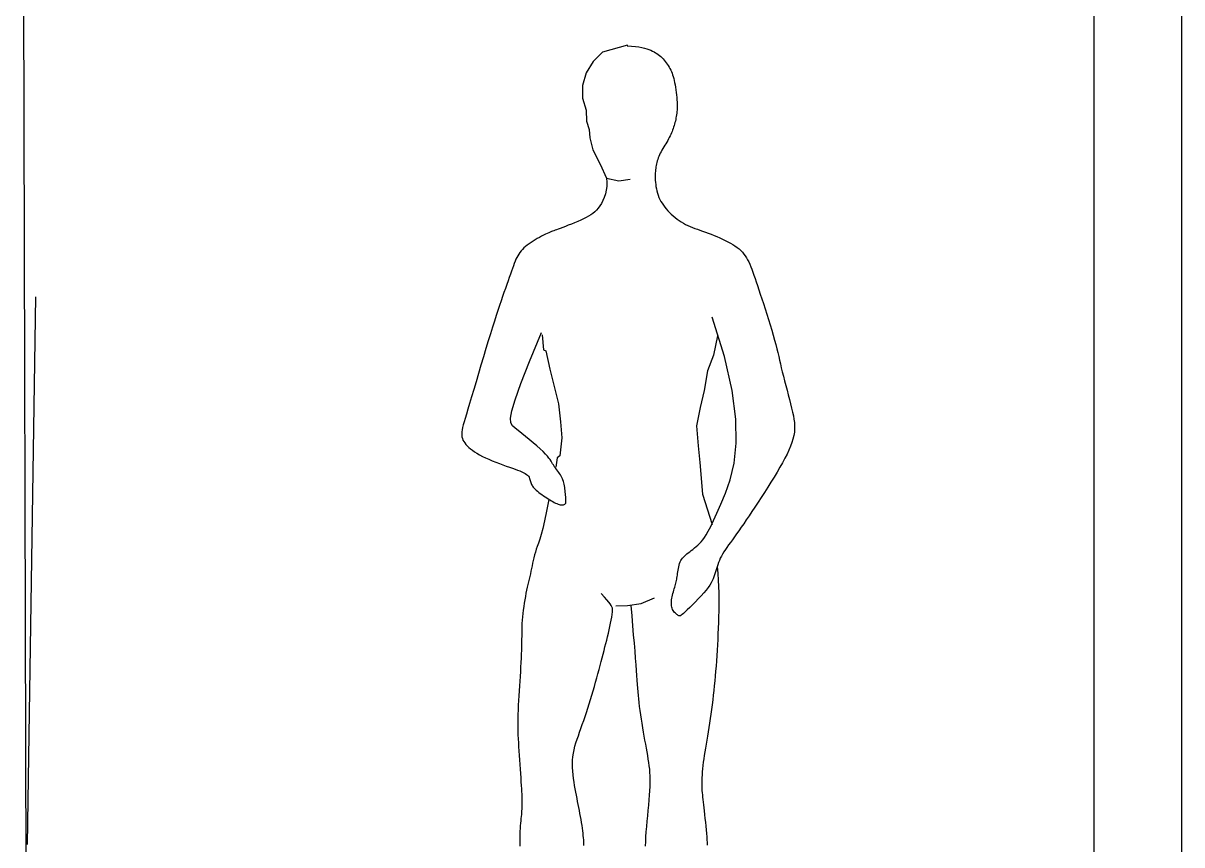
# Model space of a CAD drawing. Header units: millimetres. Extents: x -17017 to 2697, y 1903 to 18260.
# Drawn here: x -16973.3857 to -16972.989, y 18253.1586 to 18253.4399 of the extents above; entities that cross this region are included whole.
import ezdxf

# ---------------------------------------------------------------- set-up
doc = ezdxf.new("R2010")
doc.units = ezdxf.units.MM
for name, color, linetype in [('1', 7, 'Continuous'), ('55', 7, 'Continuous'), ('DIEN HOA', 111, 'Continuous')]:
    doc.layers.add(name, color=color, linetype=linetype)

# ---------------------------------------------------------------- blocks, each defined once
blk = doc.blocks.new('Arch.Space.People65')
at = {"layer": 'DIEN HOA', "linetype": 'Continuous'}
for p, q in [((121.5437, 132.5279), (121.5006, 132.5164)), ((121.5429, 132.5268), (121.5505, 132.5266)), ((121.5505, 132.5266), (121.5572, 132.526)), ((121.5572, 132.526), (121.563, 132.5253)), ((121.563, 132.5253), (121.5682, 132.5243)), ((121.5682, 132.5243), (121.5727, 132.5232)), ((121.5006, 132.5164), (121.4846, 132.5)), ((121.5727, 132.5232), (121.5767, 132.522)), ((121.5767, 132.522), (121.5803, 132.5207)), ((121.5803, 132.5207), (121.5835, 132.5193)), ((121.5835, 132.5193), (121.5864, 132.518)), ((121.5864, 132.518), (121.5892, 132.5166)), ((121.5892, 132.5166), (121.5917, 132.5151)), ((121.5917, 132.5151), (121.5941, 132.5137)), ((121.5941, 132.5137), (121.5963, 132.5121)), ((121.5963, 132.5121), (121.5984, 132.5104)), ((121.5984, 132.5104), (121.6005, 132.5087)), ((121.6005, 132.5087), (121.6024, 132.5068)), ((121.6024, 132.5068), (121.6044, 132.5048)), ((121.6044, 132.5048), (121.6063, 132.5026)), ((121.4846, 132.5), (121.4728, 132.4806)), ((121.6063, 132.5026), (121.6082, 132.5004)), ((121.6082, 132.5004), (121.61, 132.498)), ((121.61, 132.498), (121.6117, 132.4956)), ((121.6117, 132.4956), (121.6133, 132.4931)), ((121.6133, 132.4931), (121.6148, 132.4906)), ((121.6148, 132.4906), (121.6163, 132.488)), ((121.6163, 132.488), (121.6176, 132.4854)), ((121.6176, 132.4854), (121.6188, 132.4828)), ((121.4728, 132.4806), (121.4666, 132.459)), ((121.6188, 132.4828), (121.6199, 132.4801)), ((121.6199, 132.4801), (121.6209, 132.4773)), ((121.6209, 132.4773), (121.6218, 132.4743)), ((121.6218, 132.4743), (121.6227, 132.4711)), ((121.6227, 132.4711), (121.6235, 132.4678)), ((121.6235, 132.4678), (121.6243, 132.4641)), ((121.4666, 132.459), (121.4664, 132.4372)), ((121.6243, 132.4641), (121.625, 132.4602)), ((121.625, 132.4602), (121.6257, 132.456)), ((121.6257, 132.456), (121.6264, 132.4517)), ((121.6264, 132.4517), (121.6269, 132.4473)), ((121.6269, 132.4473), (121.6275, 132.4429)), ((121.4664, 132.4372), (121.4728, 132.4166)), ((121.6275, 132.4429), (121.6279, 132.4386)), ((121.6279, 132.4386), (121.6282, 132.4344)), ((121.6282, 132.4344), (121.6285, 132.4305)), ((121.6285, 132.4305), (121.6286, 132.4268)), ((121.6286, 132.4268), (121.6286, 132.4234)), ((121.4728, 132.4166), (121.4732, 132.3982)), ((121.6271, 132.4061), (121.6266, 132.4035)), ((121.6275, 132.4088), (121.6271, 132.4061)), ((121.6279, 132.4115), (121.6275, 132.4088)), ((121.6282, 132.4143), (121.6279, 132.4115)), ((121.6284, 132.4171), (121.6282, 132.4143)), ((121.6286, 132.4202), (121.6284, 132.4171)), ((121.6286, 132.4234), (121.6286, 132.4202)), ((121.4732, 132.3982), (121.4781, 132.3837)), ((121.6217, 132.3854), (121.6208, 132.3828)), ((121.6226, 132.3879), (121.6217, 132.3854)), ((121.6234, 132.3905), (121.6226, 132.3879)), ((121.6241, 132.3931), (121.6234, 132.3905)), ((121.6248, 132.3957), (121.6241, 132.3931)), ((121.6255, 132.3983), (121.6248, 132.3957)), ((121.6261, 132.4009), (121.6255, 132.3983)), ((121.6266, 132.4035), (121.6261, 132.4009)), ((121.4781, 132.3837), (121.4791, 132.3696)), ((121.4791, 132.3696), (121.484, 132.349)), ((121.6138, 132.3676), (121.6124, 132.3649)), ((121.6152, 132.3702), (121.6138, 132.3676)), ((121.6165, 132.3727), (121.6152, 132.3702)), ((121.6176, 132.3753), (121.6165, 132.3727)), ((121.6188, 132.3778), (121.6176, 132.3753)), ((121.6198, 132.3803), (121.6188, 132.3778)), ((121.6208, 132.3828), (121.6198, 132.3803)), ((121.484, 132.349), (121.4967, 132.3246)), ((121.6011, 132.3457), (121.5997, 132.343)), ((121.6026, 132.3485), (121.6011, 132.3457)), ((121.6042, 132.3512), (121.6026, 132.3485)), ((121.6059, 132.354), (121.6042, 132.3512)), ((121.6075, 132.3568), (121.6059, 132.354)), ((121.6092, 132.3595), (121.6075, 132.3568)), ((121.6108, 132.3622), (121.6092, 132.3595)), ((121.6124, 132.3649), (121.6108, 132.3622)), ((121.5939, 132.3275), (121.5933, 132.325)), ((121.5946, 132.33), (121.5939, 132.3275)), ((121.5954, 132.3326), (121.5946, 132.33)), ((121.5963, 132.3351), (121.5954, 132.3326)), ((121.5973, 132.3377), (121.5963, 132.3351)), ((121.5984, 132.3403), (121.5973, 132.3377)), ((121.5997, 132.343), (121.5984, 132.3403)), ((121.4967, 132.3246), (121.5079, 132.3007)), ((121.5911, 132.3093), (121.591, 132.3064)), ((121.591, 132.3064), (121.591, 132.3033)), ((121.5913, 132.312), (121.5911, 132.3093)), ((121.5916, 132.3147), (121.5913, 132.312)), ((121.5919, 132.3173), (121.5916, 132.3147)), ((121.5923, 132.3199), (121.5919, 132.3173)), ((121.5928, 132.3224), (121.5923, 132.3199)), ((121.5933, 132.325), (121.5928, 132.3224)), ((121.5081, 132.2864), (121.5072, 132.2797)), ((121.5079, 132.3007), (121.5285, 132.2957)), ((121.5079, 132.3007), (121.5084, 132.2934)), ((121.5084, 132.2934), (121.5081, 132.2864)), ((121.5285, 132.2957), (121.548, 132.299)), ((121.591, 132.3033), (121.5911, 132.3002)), ((121.5911, 132.3002), (121.5912, 132.2968)), ((121.5912, 132.2968), (121.5915, 132.2933)), ((121.5915, 132.2933), (121.5919, 132.2897)), ((121.5919, 132.2897), (121.5924, 132.286)), ((121.5038, 132.2676), (121.5015, 132.2622)), ((121.5057, 132.2734), (121.5038, 132.2676)), ((121.5072, 132.2797), (121.5057, 132.2734)), ((121.5924, 132.286), (121.593, 132.2823)), ((121.593, 132.2823), (121.5939, 132.2786)), ((121.5939, 132.2786), (121.5949, 132.2748)), ((121.5949, 132.2748), (121.5961, 132.2712)), ((121.5961, 132.2712), (121.5975, 132.2676)), ((121.5975, 132.2676), (121.5991, 132.2641)), ((121.4935, 132.2491), (121.4906, 132.2457)), ((121.4963, 132.2529), (121.4935, 132.2491)), ((121.499, 132.2573), (121.4963, 132.2529)), ((121.5015, 132.2622), (121.499, 132.2573)), ((121.5991, 132.2641), (121.6009, 132.2607)), ((121.6009, 132.2607), (121.6029, 132.2574)), ((121.6029, 132.2574), (121.6051, 132.2541)), ((121.6051, 132.2541), (121.6075, 132.2509)), ((121.6075, 132.2509), (121.61, 132.2478)), ((121.61, 132.2478), (121.6128, 132.2447)), ((121.4636, 132.2285), (121.4584, 132.2262)), ((121.4685, 132.2308), (121.4636, 132.2285)), ((121.473, 132.233), (121.4685, 132.2308)), ((121.4771, 132.2352), (121.473, 132.233)), ((121.4809, 132.2375), (121.4771, 132.2352)), ((121.4844, 132.24), (121.4809, 132.2375)), ((121.4876, 132.2426), (121.4844, 132.24)), ((121.4906, 132.2457), (121.4876, 132.2426)), ((121.6128, 132.2447), (121.6156, 132.2417)), ((121.6156, 132.2417), (121.6186, 132.2387)), ((121.6186, 132.2387), (121.6218, 132.2358)), ((121.6218, 132.2358), (121.6251, 132.233)), ((121.6251, 132.233), (121.6285, 132.2304)), ((121.6285, 132.2304), (121.632, 132.2279)), ((121.632, 132.2279), (121.6356, 132.2255)), ((121.4088, 132.2071), (121.4061, 132.2058)), ((121.4112, 132.2081), (121.4088, 132.2071)), ((121.4134, 132.209), (121.4112, 132.2081)), ((121.4154, 132.2098), (121.4134, 132.209)), ((121.4175, 132.2105), (121.4154, 132.2098)), ((121.4197, 132.2113), (121.4175, 132.2105)), ((121.4222, 132.2122), (121.4197, 132.2113)), ((121.4251, 132.2132), (121.4222, 132.2122)), ((121.4286, 132.2144), (121.4251, 132.2132)), ((121.4327, 132.2159), (121.4286, 132.2144)), ((121.4373, 132.2177), (121.4327, 132.2159)), ((121.4423, 132.2197), (121.4373, 132.2177)), ((121.4476, 132.2218), (121.4423, 132.2197)), ((121.453, 132.224), (121.4476, 132.2218)), ((121.4584, 132.2262), (121.453, 132.224)), ((121.6356, 132.2255), (121.6393, 132.2233)), ((121.6393, 132.2233), (121.643, 132.2213)), ((121.643, 132.2213), (121.6468, 132.2194)), ((121.6468, 132.2194), (121.6508, 132.2177)), ((121.6508, 132.2177), (121.6548, 132.2161)), ((121.6548, 132.2161), (121.659, 132.2145)), ((121.659, 132.2145), (121.6632, 132.2129)), ((121.6632, 132.2129), (121.6677, 132.2113)), ((121.6677, 132.2113), (121.6722, 132.2097)), ((121.6722, 132.2097), (121.677, 132.208)), ((121.677, 132.208), (121.6818, 132.2062)), ((121.3753, 132.1881), (121.3721, 132.1858)), ((121.3786, 132.1904), (121.3753, 132.1881)), ((121.382, 132.1926), (121.3786, 132.1904)), ((121.3856, 132.1948), (121.382, 132.1926)), ((121.3892, 132.1969), (121.3856, 132.1948)), ((121.3928, 132.199), (121.3892, 132.1969)), ((121.3964, 132.2009), (121.3928, 132.199)), ((121.3998, 132.2027), (121.3964, 132.2009)), ((121.4031, 132.2043), (121.3998, 132.2027)), ((121.4061, 132.2058), (121.4031, 132.2043)), ((121.6818, 132.2062), (121.6867, 132.2043)), ((121.6867, 132.2043), (121.6917, 132.2024)), ((121.6917, 132.2024), (121.6967, 132.2004)), ((121.6967, 132.2004), (121.7015, 132.1983)), ((121.7015, 132.1983), (121.7063, 132.1962)), ((121.7063, 132.1962), (121.711, 132.194)), ((121.711, 132.194), (121.7155, 132.1917)), ((121.7155, 132.1917), (121.7197, 132.1894)), ((121.7197, 132.1894), (121.7238, 132.187)), ((121.3557, 132.1677), (121.3541, 132.1647)), ((121.3574, 132.1705), (121.3557, 132.1677)), ((121.3593, 132.1732), (121.3574, 132.1705)), ((121.3614, 132.1759), (121.3593, 132.1732)), ((121.3638, 132.1785), (121.3614, 132.1759)), ((121.3664, 132.181), (121.3638, 132.1785)), ((121.3692, 132.1834), (121.3664, 132.181)), ((121.3721, 132.1858), (121.3692, 132.1834)), ((121.7238, 132.187), (121.7276, 132.1845)), ((121.7276, 132.1845), (121.7312, 132.1819)), ((121.7312, 132.1819), (121.7346, 132.1793)), ((121.7346, 132.1793), (121.7377, 132.1765)), ((121.7377, 132.1765), (121.7405, 132.1736)), ((121.7405, 132.1736), (121.743, 132.1706)), ((121.743, 132.1706), (121.7453, 132.1675)), ((121.7453, 132.1675), (121.7474, 132.1642)), ((121.3484, 132.1503), (121.3468, 132.1459)), ((121.3499, 132.1544), (121.3484, 132.1503)), ((121.3513, 132.1581), (121.3499, 132.1544)), ((121.3527, 132.1615), (121.3513, 132.1581)), ((121.3541, 132.1647), (121.3527, 132.1615)), ((121.7474, 132.1642), (121.7493, 132.1607)), ((121.7493, 132.1607), (121.7511, 132.157)), ((121.7511, 132.157), (121.7529, 132.1531)), ((121.7529, 132.1531), (121.7546, 132.1489)), ((121.7546, 132.1489), (121.7563, 132.1444)), ((121.3412, 132.1305), (121.3391, 132.1246)), ((121.3432, 132.136), (121.3412, 132.1305)), ((121.3451, 132.1412), (121.3432, 132.136)), ((121.3468, 132.1459), (121.3451, 132.1412)), ((121.7563, 132.1444), (121.7581, 132.1395)), ((121.7581, 132.1395), (121.7599, 132.1344)), ((121.7599, 132.1344), (121.7619, 132.1288)), ((121.7619, 132.1288), (121.7639, 132.1228)), ((121.3346, 132.1118), (121.3321, 132.1049)), ((121.3369, 132.1183), (121.3346, 132.1118)), ((121.3391, 132.1246), (121.3369, 132.1183)), ((121.7639, 132.1228), (121.7661, 132.1164)), ((121.7661, 132.1164), (121.7684, 132.1095)), ((121.7684, 132.1095), (121.7709, 132.1021)), ((121.3271, 132.0902), (121.3244, 132.0824)), ((121.3296, 132.0977), (121.3271, 132.0902)), ((121.3321, 132.1049), (121.3296, 132.0977)), ((121.7709, 132.1021), (121.7734, 132.0941)), ((121.7734, 132.0941), (121.7762, 132.0857)), ((121.3216, 132.0741), (121.3187, 132.0651)), ((121.3244, 132.0824), (121.3216, 132.0741)), ((121.7762, 132.0857), (121.7791, 132.0768)), ((121.7791, 132.0768), (121.782, 132.0676)), ((121.3157, 132.0556), (121.3124, 132.0452)), ((121.3187, 132.0651), (121.3157, 132.0556)), ((121.7098, 131.9949), (121.6883, 132.0624)), ((121.782, 132.0676), (121.7849, 132.0584)), ((121.7849, 132.0584), (121.7878, 132.0492)), ((121.7878, 132.0492), (121.7905, 132.0401)), ((121.3089, 132.034), (121.3052, 132.0218)), ((121.3124, 132.0452), (121.3089, 132.034)), ((121.376, 131.9864), (121.3963, 132.0361)), ((121.3975, 132.032), (121.3999, 132.0064)), ((121.6974, 132.0305), (121.691, 131.9973)), ((121.7905, 132.0401), (121.7931, 132.0314)), ((121.7931, 132.0314), (121.7954, 132.0232)), ((121.3012, 132.0086), (121.2971, 131.9947)), ((121.3052, 132.0218), (121.3012, 132.0086)), ((121.7954, 132.0232), (121.7974, 132.0156)), ((121.7974, 132.0156), (121.7992, 132.0085)), ((121.7992, 132.0085), (121.8009, 132.0018)), ((121.2971, 131.9947), (121.2928, 131.9804)), ((121.3999, 132.0064), (121.4036, 132.0046)), ((121.4036, 132.0046), (121.4105, 131.9735)), ((121.691, 131.9973), (121.6806, 131.9708)), ((121.723, 131.9371), (121.7098, 131.9949)), ((121.8009, 132.0018), (121.8024, 131.9952)), ((121.8024, 131.9952), (121.8039, 131.9888)), ((121.8039, 131.9888), (121.8054, 131.9823)), ((121.2928, 131.9804), (121.2886, 131.966)), ((121.3612, 131.9487), (121.376, 131.9864)), ((121.4105, 131.9735), (121.4254, 131.9142)), ((121.6806, 131.9708), (121.6748, 131.9367)), ((121.8054, 131.9823), (121.8069, 131.9756)), ((121.8069, 131.9756), (121.8086, 131.9686)), ((121.2844, 131.9519), (121.2804, 131.9384)), ((121.2886, 131.966), (121.2844, 131.9519)), ((121.8086, 131.9686), (121.8105, 131.9612)), ((121.8105, 131.9612), (121.8125, 131.9535)), ((121.8125, 131.9535), (121.8145, 131.9455)), ((121.2804, 131.9384), (121.2767, 131.9258)), ((121.3512, 131.9211), (121.3612, 131.9487)), ((121.6748, 131.9367), (121.6681, 131.9078)), ((121.7292, 131.888), (121.723, 131.9371)), ((121.8145, 131.9455), (121.8167, 131.9374)), ((121.8167, 131.9374), (121.8188, 131.9293)), ((121.8188, 131.9293), (121.8208, 131.9214)), ((121.2733, 131.9145), (121.2703, 131.9047)), ((121.2767, 131.9258), (121.2733, 131.9145)), ((121.3455, 131.902), (121.3512, 131.9211)), ((121.4254, 131.9142), (121.4289, 131.8835)), ((121.8208, 131.9214), (121.8228, 131.9138)), ((121.8228, 131.9138), (121.8245, 131.9066)), ((121.2678, 131.8963), (121.2656, 131.8891)), ((121.2703, 131.9047), (121.2678, 131.8963)), ((121.3433, 131.8893), (121.3455, 131.902)), ((121.6681, 131.9078), (121.662, 131.8767)), ((121.8245, 131.9066), (121.8261, 131.8999)), ((121.8261, 131.8999), (121.8275, 131.8936)), ((121.8275, 131.8936), (121.8285, 131.8876)), ((121.2605, 131.8697), (121.26, 131.8663)), ((121.2613, 131.8735), (121.2605, 131.8697)), ((121.2624, 131.8779), (121.2613, 131.8735)), ((121.2638, 131.8831), (121.2624, 131.8779)), ((121.2656, 131.8891), (121.2638, 131.8831)), ((121.344, 131.8815), (121.3433, 131.8893)), ((121.3468, 131.8765), (121.344, 131.8815)), ((121.3512, 131.8726), (121.3468, 131.8765)), ((121.3566, 131.8684), (121.3512, 131.8726)), ((121.4289, 131.8835), (121.4311, 131.8557)), ((121.662, 131.8767), (121.6644, 131.8422)), ((121.7297, 131.8468), (121.7292, 131.888)), ((121.8285, 131.8876), (121.8293, 131.8819)), ((121.8297, 131.8708), (121.8292, 131.8653)), ((121.8293, 131.8819), (121.8297, 131.8763)), ((121.8297, 131.8763), (121.8297, 131.8708)), ((121.26, 131.8663), (121.2599, 131.8631)), ((121.2599, 131.8631), (121.2599, 131.8602)), ((121.2599, 131.8602), (121.2603, 131.8574)), ((121.2603, 131.8574), (121.261, 131.8547)), ((121.261, 131.8547), (121.262, 131.8521)), ((121.262, 131.8521), (121.2633, 131.8496)), ((121.3626, 131.8635), (121.3566, 131.8684)), ((121.369, 131.8583), (121.3626, 131.8635)), ((121.3755, 131.8529), (121.369, 131.8583)), ((121.3821, 131.8474), (121.3755, 131.8529)), ((121.4311, 131.8557), (121.4277, 131.8249)), ((121.8269, 131.8538), (121.8251, 131.8477)), ((121.8283, 131.8597), (121.8269, 131.8538)), ((121.8292, 131.8653), (121.8283, 131.8597)), ((121.2633, 131.8496), (121.2649, 131.8471)), ((121.2649, 131.8471), (121.2669, 131.8447)), ((121.2669, 131.8447), (121.2692, 131.8422)), ((121.2692, 131.8422), (121.2718, 131.8396)), ((121.2718, 131.8396), (121.2748, 131.8371)), ((121.2748, 131.8371), (121.2781, 131.8345)), ((121.2781, 131.8345), (121.2818, 131.832)), ((121.2818, 131.832), (121.2859, 131.8294)), ((121.3883, 131.842), (121.3821, 131.8474)), ((121.3941, 131.8369), (121.3883, 131.842)), ((121.3991, 131.8322), (121.3941, 131.8369)), ((121.4032, 131.8281), (121.3991, 131.8322)), ((121.6644, 131.8422), (121.6675, 131.8139)), ((121.7261, 131.8125), (121.7297, 131.8468)), ((121.8199, 131.8348), (121.8167, 131.828)), ((121.8227, 131.8414), (121.8199, 131.8348)), ((121.8251, 131.8477), (121.8227, 131.8414)), ((121.2859, 131.8294), (121.2904, 131.8268)), ((121.2904, 131.8268), (121.2954, 131.8242)), ((121.2954, 131.8242), (121.3007, 131.8217)), ((121.3007, 131.8217), (121.3064, 131.8191)), ((121.3064, 131.8191), (121.3122, 131.8166)), ((121.3122, 131.8166), (121.3182, 131.8142)), ((121.3182, 131.8142), (121.3243, 131.8119)), ((121.3243, 131.8119), (121.3302, 131.8097)), ((121.4065, 131.8245), (121.4032, 131.8281)), ((121.4091, 131.8213), (121.4065, 131.8245)), ((121.4111, 131.8185), (121.4091, 131.8213)), ((121.4128, 131.8159), (121.4111, 131.8185)), ((121.4142, 131.8136), (121.4128, 131.8159)), ((121.4154, 131.8115), (121.4142, 131.8136)), ((121.4167, 131.8094), (121.4154, 131.8115)), ((121.4234, 131.8216), (121.421, 131.8058)), ((121.4277, 131.8249), (121.4234, 131.8216)), ((121.6675, 131.8139), (121.6721, 131.7594)), ((121.7196, 131.7842), (121.7261, 131.8125)), ((121.809, 131.8132), (121.8045, 131.8054)), ((121.8131, 131.8208), (121.809, 131.8132)), ((121.8167, 131.828), (121.8131, 131.8208)), ((121.3302, 131.8097), (121.336, 131.8076)), ((121.336, 131.8076), (121.3415, 131.8056)), ((121.3415, 131.8056), (121.3466, 131.8038)), ((121.3466, 131.8038), (121.3513, 131.8022)), ((121.3513, 131.8022), (121.3556, 131.8006)), ((121.3556, 131.8006), (121.3595, 131.7991)), ((121.3595, 131.7991), (121.363, 131.7977)), ((121.363, 131.7977), (121.3661, 131.7962)), ((121.3661, 131.7962), (121.3687, 131.7948)), ((121.3687, 131.7948), (121.3709, 131.7933)), ((121.3709, 131.7933), (121.3727, 131.7917)), ((121.3727, 131.7917), (121.374, 131.79)), ((121.418, 131.8073), (121.4167, 131.8094)), ((121.4195, 131.8052), (121.418, 131.8073)), ((121.4211, 131.8032), (121.4195, 131.8052)), ((121.4227, 131.8011), (121.4211, 131.8032)), ((121.4243, 131.7989), (121.4227, 131.8011)), ((121.4259, 131.7968), (121.4243, 131.7989)), ((121.4274, 131.7947), (121.4259, 131.7968)), ((121.4288, 131.7925), (121.4274, 131.7947)), ((121.43, 131.7904), (121.4288, 131.7925)), ((121.4312, 131.7882), (121.43, 131.7904)), ((121.7997, 131.7972), (121.7946, 131.7887)), ((121.8045, 131.8054), (121.7997, 131.7972)), ((121.374, 131.79), (121.3751, 131.7883)), ((121.3751, 131.7883), (121.3759, 131.7865)), ((121.3759, 131.7865), (121.3765, 131.7847)), ((121.3765, 131.7847), (121.377, 131.783)), ((121.377, 131.783), (121.3775, 131.7812)), ((121.3775, 131.7812), (121.378, 131.7795)), ((121.378, 131.7795), (121.3786, 131.7778)), ((121.3786, 131.7778), (121.3793, 131.7762)), ((121.3793, 131.7762), (121.3802, 131.7745)), ((121.3802, 131.7745), (121.3812, 131.7729)), ((121.3812, 131.7729), (121.3824, 131.7713)), ((121.3824, 131.7713), (121.3838, 131.7696)), ((121.4322, 131.7859), (121.4312, 131.7882)), ((121.4331, 131.7837), (121.4322, 131.7859)), ((121.4339, 131.7813), (121.4331, 131.7837)), ((121.4346, 131.7789), (121.4339, 131.7813)), ((121.4352, 131.7764), (121.4346, 131.7789)), ((121.4357, 131.7738), (121.4352, 131.7764)), ((121.4362, 131.7711), (121.4357, 131.7738)), ((121.4366, 131.7683), (121.4362, 131.7711)), ((121.7116, 131.7611), (121.7196, 131.7842)), ((121.7837, 131.7713), (121.7781, 131.7625)), ((121.7892, 131.78), (121.7837, 131.7713)), ((121.7946, 131.7887), (121.7892, 131.78)), ((121.3838, 131.7696), (121.3854, 131.7679)), ((121.3854, 131.7679), (121.3873, 131.7661)), ((121.3873, 131.7661), (121.3894, 131.7643)), ((121.3894, 131.7643), (121.3918, 131.7624)), ((121.3918, 131.7624), (121.3943, 131.7605)), ((121.3943, 131.7605), (121.397, 131.7586)), ((121.397, 131.7586), (121.3997, 131.7567)), ((121.3997, 131.7567), (121.4025, 131.7548)), ((121.4025, 131.7548), (121.4053, 131.753)), ((121.4053, 131.753), (121.4081, 131.7513)), ((121.4081, 131.7513), (121.4108, 131.7496)), ((121.4369, 131.7655), (121.4366, 131.7683)), ((121.4372, 131.7628), (121.4369, 131.7655)), ((121.4374, 131.7601), (121.4372, 131.7628)), ((121.4377, 131.7575), (121.4374, 131.7601)), ((121.4378, 131.7551), (121.4377, 131.7575)), ((121.438, 131.7529), (121.4378, 131.7551)), ((121.4381, 131.7509), (121.438, 131.7529)), ((121.4382, 131.7492), (121.4381, 131.7509)), ((121.6721, 131.7594), (121.6887, 131.7074)), ((121.7036, 131.7422), (121.7116, 131.7611)), ((121.7725, 131.7539), (121.767, 131.7455)), ((121.7781, 131.7625), (121.7725, 131.7539)), ((121.409, 131.7502), (121.4052, 131.7302)), ((121.4108, 131.7496), (121.4134, 131.7481)), ((121.4134, 131.7481), (121.4159, 131.7467)), ((121.4159, 131.7467), (121.4183, 131.7454)), ((121.4183, 131.7454), (121.4206, 131.7443)), ((121.4206, 131.7443), (121.4228, 131.7433)), ((121.4228, 131.7433), (121.4249, 131.7425)), ((121.4249, 131.7425), (121.4268, 131.7418)), ((121.4268, 131.7418), (121.4286, 131.7414)), ((121.4286, 131.7414), (121.4303, 131.7411)), ((121.4303, 131.7411), (121.4318, 131.741)), ((121.4318, 131.741), (121.4331, 131.7411)), ((121.4331, 131.7411), (121.4343, 131.7413)), ((121.4343, 131.7413), (121.4354, 131.7417)), ((121.4354, 131.7417), (121.4362, 131.7421)), ((121.4362, 131.7421), (121.4369, 131.7427)), ((121.4369, 131.7427), (121.4375, 131.7434)), ((121.4375, 131.7434), (121.4379, 131.7443)), ((121.4379, 131.7443), (121.4381, 131.7452)), ((121.4381, 131.7452), (121.4382, 131.7464)), ((121.4383, 131.7477), (121.4382, 131.7492)), ((121.4382, 131.7464), (121.4383, 131.7477)), ((121.6966, 131.7267), (121.7036, 131.7422)), ((121.7617, 131.7374), (121.7566, 131.7297)), ((121.767, 131.7455), (121.7617, 131.7374)), ((121.4018, 131.714), (121.3987, 131.7009)), ((121.4052, 131.7302), (121.4018, 131.714)), ((121.686, 131.704), (121.6908, 131.7141)), ((121.6908, 131.7141), (121.6966, 131.7267)), ((121.747, 131.7154), (121.7426, 131.7089)), ((121.7517, 131.7224), (121.747, 131.7154)), ((121.7566, 131.7297), (121.7517, 131.7224)), ((121.3987, 131.7009), (121.3959, 131.6905)), ((121.6784, 131.69), (121.6819, 131.6961)), ((121.6819, 131.6961), (121.686, 131.704)), ((121.7304, 131.6913), (121.7267, 131.6862)), ((121.7342, 131.6968), (121.7304, 131.6913)), ((121.7383, 131.7027), (121.7342, 131.6968)), ((121.7426, 131.7089), (121.7383, 131.7027)), ((121.3912, 131.6756), (121.3892, 131.6701)), ((121.3934, 131.6823), (121.3912, 131.6756)), ((121.3959, 131.6905), (121.3934, 131.6823)), ((121.6613, 131.6697), (121.6642, 131.6723)), ((121.6642, 131.6723), (121.6671, 131.6751)), ((121.6671, 131.6751), (121.6699, 131.6781)), ((121.6699, 131.6781), (121.6726, 131.6813)), ((121.6726, 131.6813), (121.6754, 131.6852)), ((121.6754, 131.6852), (121.6784, 131.69)), ((121.7167, 131.6725), (121.7138, 131.6684)), ((121.7199, 131.6768), (121.7167, 131.6725)), ((121.7232, 131.6813), (121.7199, 131.6768)), ((121.7267, 131.6862), (121.7232, 131.6813)), ((121.3846, 131.6554), (121.3833, 131.6507)), ((121.3859, 131.6603), (121.3846, 131.6554)), ((121.3875, 131.6651), (121.3859, 131.6603)), ((121.3892, 131.6701), (121.3875, 131.6651)), ((121.6375, 131.6498), (121.6392, 131.6516)), ((121.6392, 131.6516), (121.641, 131.6534)), ((121.641, 131.6534), (121.643, 131.6552)), ((121.643, 131.6552), (121.6452, 131.657)), ((121.6452, 131.657), (121.6476, 131.6588)), ((121.6476, 131.6588), (121.6501, 131.6607)), ((121.6501, 131.6607), (121.6528, 131.6628)), ((121.6528, 131.6628), (121.6556, 131.6649)), ((121.6556, 131.6649), (121.6584, 131.6673)), ((121.6584, 131.6673), (121.6613, 131.6697)), ((121.7043, 131.6533), (121.7025, 131.6496)), ((121.7063, 131.6569), (121.7043, 131.6533)), ((121.7086, 131.6607), (121.7063, 131.6569)), ((121.7111, 131.6645), (121.7086, 131.6607)), ((121.7138, 131.6684), (121.7111, 131.6645)), ((121.3793, 131.632), (121.3783, 131.6275)), ((121.3802, 131.6366), (121.3793, 131.632)), ((121.3812, 131.6413), (121.3802, 131.6366)), ((121.3822, 131.6459), (121.3812, 131.6413)), ((121.3833, 131.6507), (121.3822, 131.6459)), ((121.6302, 131.6292), (121.6307, 131.6322)), ((121.6307, 131.6322), (121.6313, 131.6352)), ((121.6313, 131.6352), (121.6319, 131.638)), ((121.6319, 131.638), (121.6327, 131.6408)), ((121.6327, 131.6408), (121.6337, 131.6433)), ((121.6337, 131.6433), (121.6348, 131.6457)), ((121.6348, 131.6457), (121.6361, 131.6478)), ((121.6361, 131.6478), (121.6375, 131.6498)), ((121.697, 131.635), (121.6959, 131.6314)), ((121.6982, 131.6386), (121.697, 131.635)), ((121.6987, 131.6237), (121.6978, 131.6357)), ((121.6994, 131.6422), (121.6982, 131.6386)), ((121.7009, 131.6459), (121.6994, 131.6422)), ((121.7025, 131.6496), (121.7009, 131.6459)), ((121.3752, 131.614), (121.3742, 131.6095)), ((121.3763, 131.6185), (121.3752, 131.614)), ((121.3773, 131.623), (121.3763, 131.6185)), ((121.3783, 131.6275), (121.3773, 131.623)), ((121.6274, 131.6115), (121.6279, 131.6137)), ((121.6279, 131.6137), (121.6283, 131.6159)), ((121.6283, 131.6159), (121.6287, 131.6183)), ((121.6287, 131.6183), (121.6291, 131.6208)), ((121.6291, 131.6208), (121.6294, 131.6235)), ((121.6294, 131.6235), (121.6298, 131.6263)), ((121.6298, 131.6263), (121.6302, 131.6292)), ((121.6903, 131.6145), (121.6887, 131.611)), ((121.6916, 131.6179), (121.6903, 131.6145)), ((121.6927, 131.6212), (121.6916, 131.6179)), ((121.6938, 131.6245), (121.6927, 131.6212)), ((121.6948, 131.628), (121.6938, 131.6245)), ((121.6959, 131.6314), (121.6948, 131.628)), ((121.6995, 131.6123), (121.6987, 131.6237)), ((121.7, 131.6012), (121.6995, 131.6123)), ((121.3709, 131.595), (121.3698, 131.5898)), ((121.372, 131.6), (121.3709, 131.595)), ((121.3731, 131.6048), (121.372, 131.6)), ((121.3742, 131.6095), (121.3731, 131.6048)), ((121.6214, 131.5894), (121.6222, 131.5922)), ((121.6222, 131.5922), (121.6229, 131.595)), ((121.6229, 131.595), (121.6237, 131.5976)), ((121.6237, 131.5976), (121.6245, 131.6002)), ((121.6245, 131.6002), (121.6252, 131.6027)), ((121.6252, 131.6027), (121.6258, 131.605)), ((121.6258, 131.605), (121.6264, 131.6072)), ((121.6264, 131.6072), (121.6269, 131.6094)), ((121.6269, 131.6094), (121.6274, 131.6115)), ((121.6781, 131.5951), (121.6741, 131.5903)), ((121.6815, 131.5995), (121.6781, 131.5951)), ((121.6844, 131.6036), (121.6815, 131.5995)), ((121.6867, 131.6074), (121.6844, 131.6036)), ((121.6887, 131.611), (121.6867, 131.6074)), ((121.7003, 131.5904), (121.7, 131.6012)), ((121.3668, 131.5729), (121.3659, 131.5671)), ((121.3678, 131.5787), (121.3668, 131.5729)), ((121.3688, 131.5844), (121.3678, 131.5787)), ((121.3698, 131.5898), (121.3688, 131.5844)), ((121.504, 131.5832), (121.4988, 131.5894)), ((121.5082, 131.5783), (121.504, 131.5832)), ((121.5115, 131.5745), (121.5082, 131.5783)), ((121.514, 131.5715), (121.5115, 131.5745)), ((121.5439, 131.5691), (121.567, 131.5724)), ((121.567, 131.5724), (121.5899, 131.582)), ((121.6189, 131.5732), (121.619, 131.5757)), ((121.6189, 131.5707), (121.6189, 131.5732)), ((121.619, 131.5757), (121.6192, 131.5783)), ((121.6192, 131.5783), (121.6196, 131.5811)), ((121.6196, 131.5811), (121.6201, 131.5838)), ((121.6201, 131.5838), (121.6208, 131.5866)), ((121.6208, 131.5866), (121.6214, 131.5894)), ((121.6598, 131.575), (121.6549, 131.5701)), ((121.6647, 131.5801), (121.6598, 131.575)), ((121.6695, 131.5852), (121.6647, 131.5801)), ((121.6741, 131.5903), (121.6695, 131.5852)), ((121.7004, 131.58), (121.7003, 131.5904)), ((121.7004, 131.5697), (121.7004, 131.58)), ((121.3644, 131.5552), (121.3638, 131.5494)), ((121.3651, 131.5611), (121.3644, 131.5552)), ((121.3659, 131.5671), (121.3651, 131.5611)), ((121.5158, 131.5689), (121.514, 131.5715)), ((121.517, 131.5666), (121.5158, 131.5689)), ((121.5167, 131.5489), (121.5174, 131.5536)), ((121.5177, 131.5641), (121.517, 131.5666)), ((121.5174, 131.5536), (121.5178, 131.5577)), ((121.5179, 131.5612), (121.5177, 131.5641)), ((121.5178, 131.5577), (121.5179, 131.5612)), ((121.5237, 131.5683), (121.5439, 131.5691)), ((121.5494, 131.5689), (121.5509, 131.551)), ((121.6191, 131.5683), (121.6189, 131.5707)), ((121.6195, 131.5661), (121.6191, 131.5683)), ((121.6201, 131.564), (121.6195, 131.5661)), ((121.6208, 131.562), (121.6201, 131.564)), ((121.6218, 131.5602), (121.6208, 131.562)), ((121.623, 131.5586), (121.6218, 131.5602)), ((121.6243, 131.5571), (121.623, 131.5586)), ((121.6256, 131.5557), (121.6243, 131.5571)), ((121.6269, 131.5545), (121.6256, 131.5557)), ((121.6282, 131.5535), (121.6269, 131.5545)), ((121.6294, 131.5526), (121.6282, 131.5535)), ((121.6305, 131.5518), (121.6294, 131.5526)), ((121.6372, 131.5534), (121.6355, 131.552)), ((121.6395, 131.5554), (121.6372, 131.5534)), ((121.6424, 131.5581), (121.6395, 131.5554)), ((121.646, 131.5615), (121.6424, 131.5581)), ((121.6503, 131.5656), (121.646, 131.5615)), ((121.6549, 131.5701), (121.6503, 131.5656)), ((121.7001, 131.5497), (121.7003, 131.5597)), ((121.7003, 131.5597), (121.7004, 131.5697)), ((121.3627, 131.5328), (121.3626, 131.5275)), ((121.363, 131.5382), (121.3627, 131.5328)), ((121.3633, 131.5437), (121.363, 131.5382)), ((121.3638, 131.5494), (121.3633, 131.5437)), ((121.5123, 131.5271), (121.5136, 131.5329)), ((121.5136, 131.5329), (121.5148, 131.5385)), ((121.5148, 131.5385), (121.5158, 131.5439)), ((121.5158, 131.5439), (121.5167, 131.5489)), ((121.5509, 131.551), (121.5523, 131.5342)), ((121.5523, 131.5342), (121.5536, 131.5186)), ((121.6314, 131.5512), (121.6305, 131.5518)), ((121.6322, 131.5509), (121.6314, 131.5512)), ((121.6331, 131.5509), (121.6322, 131.5509)), ((121.6341, 131.5512), (121.6331, 131.5509)), ((121.6355, 131.552), (121.6341, 131.5512)), ((121.6994, 131.5301), (121.6998, 131.5399)), ((121.6998, 131.5399), (121.7001, 131.5497)), ((121.3625, 131.5166), (121.3624, 131.511)), ((121.3626, 131.5275), (121.3625, 131.5221)), ((121.3625, 131.5221), (121.3625, 131.5166)), ((121.5081, 131.5096), (121.5095, 131.5154)), ((121.5095, 131.5154), (121.5109, 131.5213)), ((121.5109, 131.5213), (121.5123, 131.5271)), ((121.5536, 131.5186), (121.5549, 131.5041)), ((121.6986, 131.5108), (121.6991, 131.5204)), ((121.6991, 131.5204), (121.6994, 131.5301)), ((121.3623, 131.499), (121.3621, 131.4925)), ((121.3624, 131.5052), (121.3623, 131.499)), ((121.3624, 131.511), (121.3624, 131.5052)), ((121.5036, 131.4917), (121.5051, 131.4978)), ((121.5051, 131.4978), (121.5066, 131.5037)), ((121.5066, 131.5037), (121.5081, 131.5096)), ((121.5549, 131.5041), (121.556, 131.4907)), ((121.6976, 131.4921), (121.6981, 131.5014)), ((121.6981, 131.5014), (121.6986, 131.5108)), ((121.3615, 131.4785), (121.3611, 131.4711)), ((121.3618, 131.4857), (121.3615, 131.4785)), ((121.3621, 131.4925), (121.3618, 131.4857)), ((121.4986, 131.4728), (121.5004, 131.4793)), ((121.5004, 131.4793), (121.502, 131.4856)), ((121.502, 131.4856), (121.5036, 131.4917)), ((121.556, 131.4907), (121.5569, 131.4785)), ((121.5569, 131.4785), (121.5578, 131.4674)), ((121.6958, 131.4652), (121.6964, 131.474)), ((121.6964, 131.474), (121.697, 131.4829)), ((121.697, 131.4829), (121.6976, 131.4921)), ((121.3602, 131.4556), (121.3597, 131.4475)), ((121.3607, 131.4634), (121.3602, 131.4556)), ((121.3611, 131.4711), (121.3607, 131.4634)), ((121.4931, 131.4521), (121.495, 131.4591)), ((121.495, 131.4591), (121.4968, 131.466)), ((121.4968, 131.466), (121.4986, 131.4728)), ((121.5578, 131.4674), (121.5586, 131.4575)), ((121.5586, 131.4575), (121.5592, 131.4487)), ((121.6944, 131.4481), (121.6951, 131.4566)), ((121.6951, 131.4566), (121.6958, 131.4652)), ((121.3592, 131.4394), (121.3587, 131.4311)), ((121.3597, 131.4475), (121.3592, 131.4394)), ((121.4869, 131.4302), (121.489, 131.4376)), ((121.489, 131.4376), (121.4911, 131.4449)), ((121.4911, 131.4449), (121.4931, 131.4521)), ((121.5592, 131.4487), (121.5598, 131.4408)), ((121.5598, 131.4408), (121.5603, 131.4337)), ((121.5603, 131.4337), (121.5608, 131.4272)), ((121.6928, 131.4315), (121.6936, 131.4398)), ((121.6936, 131.4398), (121.6944, 131.4481)), ((121.3576, 131.4144), (121.3571, 131.4061)), ((121.3581, 131.4227), (121.3576, 131.4144)), ((121.3587, 131.4311), (121.3581, 131.4227)), ((121.4803, 131.4079), (121.4825, 131.4153)), ((121.4825, 131.4153), (121.4848, 131.4228)), ((121.4848, 131.4228), (121.4869, 131.4302)), ((121.5608, 131.4272), (121.5612, 131.421)), ((121.5612, 131.421), (121.5618, 131.415)), ((121.5618, 131.415), (121.5623, 131.4089)), ((121.6901, 131.4071), (121.6911, 131.4152)), ((121.6911, 131.4152), (121.6919, 131.4233)), ((121.6919, 131.4233), (121.6928, 131.4315)), ((121.3567, 131.398), (121.3563, 131.39)), ((121.3571, 131.4061), (121.3567, 131.398)), ((121.4757, 131.3931), (121.478, 131.4005)), ((121.478, 131.4005), (121.4803, 131.4079)), ((121.5623, 131.4089), (121.563, 131.4027)), ((121.563, 131.4027), (121.5638, 131.3961)), ((121.5638, 131.3961), (121.5647, 131.3891)), ((121.6881, 131.391), (121.6891, 131.399)), ((121.6891, 131.399), (121.6901, 131.4071)), ((121.3559, 131.3747), (121.3558, 131.3676)), ((121.356, 131.3822), (121.3559, 131.3747)), ((121.3563, 131.39), (121.356, 131.3822)), ((121.4686, 131.3718), (121.471, 131.3788)), ((121.471, 131.3788), (121.4733, 131.3859)), ((121.4733, 131.3859), (121.4757, 131.3931)), ((121.5647, 131.3891), (121.5657, 131.3819)), ((121.5657, 131.3819), (121.5668, 131.3745)), ((121.5668, 131.3745), (121.5679, 131.3671)), ((121.6848, 131.3673), (121.6859, 131.3751)), ((121.6859, 131.3751), (121.687, 131.383)), ((121.687, 131.383), (121.6881, 131.391)), ((121.3558, 131.3676), (121.3558, 131.3607)), ((121.3558, 131.3607), (121.3559, 131.354)), ((121.4617, 131.352), (121.464, 131.3584)), ((121.464, 131.3584), (121.4663, 131.365)), ((121.4663, 131.365), (121.4686, 131.3718)), ((121.5679, 131.3671), (121.5691, 131.3596)), ((121.5691, 131.3596), (121.5704, 131.3522)), ((121.6825, 131.3523), (121.6836, 131.3597)), ((121.6836, 131.3597), (121.6848, 131.3673)), ((121.3559, 131.354), (121.3561, 131.3473)), ((121.3561, 131.3473), (121.3564, 131.3407)), ((121.3564, 131.3407), (121.3568, 131.3339)), ((121.4554, 131.3337), (121.4574, 131.3397)), ((121.4574, 131.3397), (121.4595, 131.3458)), ((121.4595, 131.3458), (121.4617, 131.352)), ((121.5704, 131.3522), (121.5716, 131.345)), ((121.5716, 131.345), (121.5729, 131.338)), ((121.5729, 131.338), (121.5742, 131.3312)), ((121.6789, 131.3312), (121.6801, 131.338)), ((121.6801, 131.338), (121.6813, 131.345)), ((121.6813, 131.345), (121.6825, 131.3523)), ((121.3568, 131.3339), (121.3572, 131.327)), ((121.3572, 131.327), (121.3577, 131.3198)), ((121.3577, 131.3198), (121.3582, 131.3122)), ((121.4501, 131.3099), (121.451, 131.3159)), ((121.451, 131.3159), (121.4522, 131.3219)), ((121.4522, 131.3219), (121.4537, 131.3278)), ((121.4537, 131.3278), (121.4554, 131.3337)), ((121.5742, 131.3312), (121.5754, 131.3246)), ((121.5754, 131.3246), (121.5766, 131.3182)), ((121.5766, 131.3182), (121.5777, 131.312)), ((121.6757, 131.3122), (121.6767, 131.3183)), ((121.6767, 131.3183), (121.6778, 131.3247)), ((121.6778, 131.3247), (121.6789, 131.3312)), ((121.3582, 131.3122), (121.3587, 131.3045)), ((121.3587, 131.3045), (121.3593, 131.2966)), ((121.3593, 131.2966), (121.3598, 131.2888)), ((121.4495, 131.2975), (121.4496, 131.3038)), ((121.4496, 131.2913), (121.4495, 131.2975)), ((121.4496, 131.3038), (121.4501, 131.3099)), ((121.5777, 131.312), (121.5787, 131.3059)), ((121.5787, 131.3059), (121.5796, 131.3)), ((121.5796, 131.3), (121.5804, 131.2943)), ((121.6726, 131.2892), (121.6732, 131.2947)), ((121.6732, 131.2947), (121.6739, 131.3004)), ((121.6739, 131.3004), (121.6747, 131.3062)), ((121.6747, 131.3062), (121.6757, 131.3122)), ((121.3598, 131.2888), (121.3604, 131.2812)), ((121.3604, 131.2812), (121.3609, 131.2739)), ((121.45, 131.285), (121.4496, 131.2913)), ((121.4506, 131.2788), (121.45, 131.285)), ((121.4513, 131.2726), (121.4506, 131.2788)), ((121.5804, 131.2943), (121.581, 131.2886)), ((121.581, 131.2886), (121.5814, 131.283)), ((121.5814, 131.283), (121.5817, 131.2773)), ((121.5817, 131.2773), (121.5819, 131.2714)), ((121.6716, 131.2737), (121.6718, 131.2787)), ((121.6718, 131.2787), (121.6721, 131.2839)), ((121.6721, 131.2839), (121.6726, 131.2892)), ((121.3609, 131.2739), (121.3613, 131.267)), ((121.3613, 131.267), (121.3617, 131.2607)), ((121.3617, 131.2607), (121.3621, 131.2551)), ((121.3621, 131.2551), (121.3623, 131.2502)), ((121.4522, 131.2665), (121.4513, 131.2726)), ((121.4531, 131.2606), (121.4522, 131.2665)), ((121.4541, 131.2549), (121.4531, 131.2606)), ((121.4551, 131.2494), (121.4541, 131.2549)), ((121.5817, 131.2587), (121.5813, 131.2517)), ((121.5818, 131.2652), (121.5817, 131.2587)), ((121.5819, 131.2714), (121.5818, 131.2652)), ((121.6714, 131.2689), (121.6716, 131.2737)), ((121.6714, 131.2644), (121.6714, 131.2689)), ((121.6714, 131.26), (121.6714, 131.2644)), ((121.6716, 131.2559), (121.6714, 131.26)), ((121.6717, 131.252), (121.6716, 131.2559)), ((121.3623, 131.2502), (121.3625, 131.2458)), ((121.3625, 131.2458), (121.3627, 131.2418)), ((121.3627, 131.2418), (121.3628, 131.2383)), ((121.3628, 131.2383), (121.3628, 131.235)), ((121.4561, 131.2439), (121.4551, 131.2494)), ((121.4572, 131.2386), (121.4561, 131.2439)), ((121.4582, 131.2334), (121.4572, 131.2386)), ((121.5801, 131.2359), (121.5794, 131.2271)), ((121.5808, 131.2441), (121.5801, 131.2359)), ((121.5813, 131.2517), (121.5808, 131.2441)), ((121.672, 131.2482), (121.6717, 131.252)), ((121.6723, 131.2445), (121.672, 131.2482)), ((121.6726, 131.2407), (121.6723, 131.2445)), ((121.6731, 131.2367), (121.6726, 131.2407)), ((121.6736, 131.2324), (121.6731, 131.2367)), ((121.3623, 131.2172), (121.3621, 131.2141)), ((121.3625, 131.2203), (121.3623, 131.2172)), ((121.3626, 131.2232), (121.3625, 131.2203)), ((121.3627, 131.2261), (121.3626, 131.2232)), ((121.3628, 131.229), (121.3627, 131.2261)), ((121.3628, 131.235), (121.3628, 131.232)), ((121.3628, 131.232), (121.3628, 131.229)), ((121.4592, 131.2282), (121.4582, 131.2334)), ((121.4603, 131.223), (121.4592, 131.2282)), ((121.4613, 131.2178), (121.4603, 131.223)), ((121.4623, 131.2126), (121.4613, 131.2178)), ((121.5785, 131.2181), (121.5776, 131.2088)), ((121.5794, 131.2271), (121.5785, 131.2181)), ((121.6741, 131.2278), (121.6736, 131.2324)), ((121.6747, 131.2226), (121.6741, 131.2278)), ((121.6754, 131.217), (121.6747, 131.2226)), ((121.6761, 131.2108), (121.6754, 131.217)), ((121.3605, 131.196), (121.3601, 131.1917)), ((121.3609, 131.2), (121.3605, 131.196)), ((121.3613, 131.2039), (121.3609, 131.2)), ((121.3616, 131.2075), (121.3613, 131.2039)), ((121.3619, 131.2109), (121.3616, 131.2075)), ((121.3621, 131.2141), (121.3619, 131.2109)), ((121.4632, 131.2074), (121.4623, 131.2126)), ((121.4641, 131.2023), (121.4632, 131.2074)), ((121.465, 131.1973), (121.4641, 131.2023)), ((121.4658, 131.1924), (121.465, 131.1973)), ((121.5767, 131.1994), (121.5759, 131.1902)), ((121.5776, 131.2088), (121.5767, 131.1994)), ((121.6768, 131.2044), (121.6761, 131.2108)), ((121.6775, 131.1978), (121.6768, 131.2044)), ((121.6782, 131.1912), (121.6775, 131.1978)), ((121.3592, 131.1778), (121.3591, 131.1728)), ((121.3594, 131.1826), (121.3592, 131.1778)), ((121.3597, 131.1872), (121.3594, 131.1826)), ((121.3601, 131.1917), (121.3597, 131.1872)), ((121.4665, 131.1876), (121.4658, 131.1924)), ((121.4671, 131.1831), (121.4665, 131.1876)), ((121.4676, 131.1789), (121.4671, 131.1831)), ((121.468, 131.1749), (121.4676, 131.1789)), ((121.5752, 131.1812), (121.5746, 131.1727)), ((121.5759, 131.1902), (121.5752, 131.1812)), ((121.6788, 131.1848), (121.6782, 131.1912)), ((121.6794, 131.1787), (121.6788, 131.1848)), ((121.6798, 131.173), (121.6794, 131.1787)), ((121.3591, 131.1728), (121.3591, 131.1677)), ((121.3591, 131.1677), (121.3592, 131.1624)), ((121.3592, 131.1624), (121.3596, 131.157)), ((121.4684, 131.1712), (121.468, 131.1749)), ((121.4686, 131.1677), (121.4684, 131.1712)), ((121.4688, 131.1644), (121.4686, 131.1677)), ((121.4689, 131.1613), (121.4688, 131.1644)), ((121.469, 131.1582), (121.4689, 131.1613)), ((121.5743, 131.1646), (121.5741, 131.1569)), ((121.5746, 131.1727), (121.5743, 131.1646)), ((121.6801, 131.1678), (121.6798, 131.173)), ((121.6803, 131.1631), (121.6801, 131.1678)), ((121.6803, 131.1587), (121.6803, 131.1631))]:
    blk.add_line(p, q, dxfattribs=at)

msp = doc.modelspace()

# ---------------------------------------------------------------- linework, layer by layer
at = {"layer": '1', "linetype": 'ByBlock'}
msp.add_line((-16973.38426, 18253.15866), (-16973.3813, 18253.34622), dxfattribs=at)
at = {"layer": '55', "linetype": 'ByBlock'}
for p, q in [((-16972.98902, 18253.01758), (-16972.98902, 18253.70403)), ((-16973.01902, 18253.01758), (-16973.01902, 18253.69057)), ((-16973.38425, 18253.01758), (-16973.38568, 18253.52606))]:
    msp.add_line(p, q, dxfattribs=at)

# ---------------------------------------------------------------- block references
at = {"xscale": 0.2, "yscale": 0.2, "zscale": 0.2}
msp.add_blockref('Arch.Space.People65', (-16997.48752, 18226.92678), dxfattribs=at)

doc.saveas('drawing.dxf')
